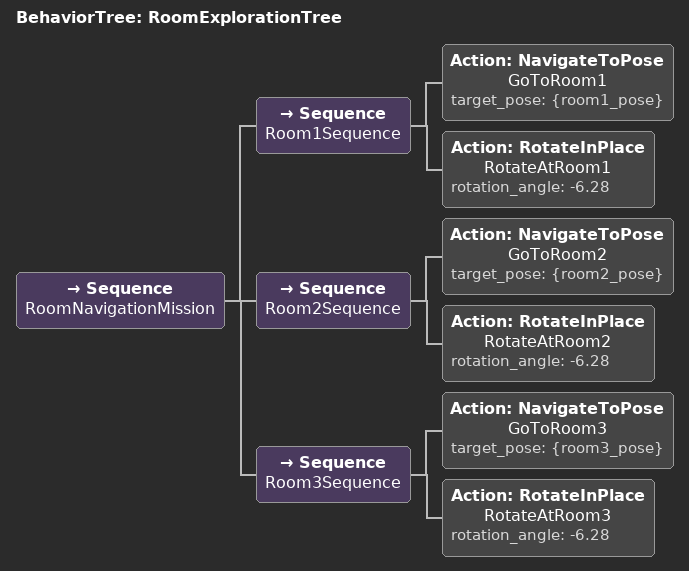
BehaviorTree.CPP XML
<?xml version="1.0"?>
<root BTCPP_format="4" main_tree_to_execute="RoomExplorationTree">
    <BehaviorTree ID="RoomExplorationTree">
        <Sequence name="RoomNavigationMission">
            <!-- Room 1: Navigate then Rotate -->
            <Sequence name="Room1Sequence">
                <Action ID="NavigateToPose" name="GoToRoom1" target_pose="{room1_pose}"/>
                <Action ID="RotateInPlace" name="RotateAtRoom1" rotation_angle="-6.28"/>
            </Sequence>

            <!-- Room 2: Navigate then Rotate -->
            <Sequence name="Room2Sequence">
                <Action ID="NavigateToPose" name="GoToRoom2" target_pose="{room2_pose}"/>
                <Action ID="RotateInPlace" name="RotateAtRoom2" rotation_angle="-6.28"/>
            </Sequence>

            <!-- Room 3: Navigate then Rotate -->
            <Sequence name="Room3Sequence">
                <Action ID="NavigateToPose" name="GoToRoom3" target_pose="{room3_pose}"/>
                <Action ID="RotateInPlace" name="RotateAtRoom3" rotation_angle="-6.28"/>
            </Sequence>
        </Sequence>
    </BehaviorTree>
</root>
